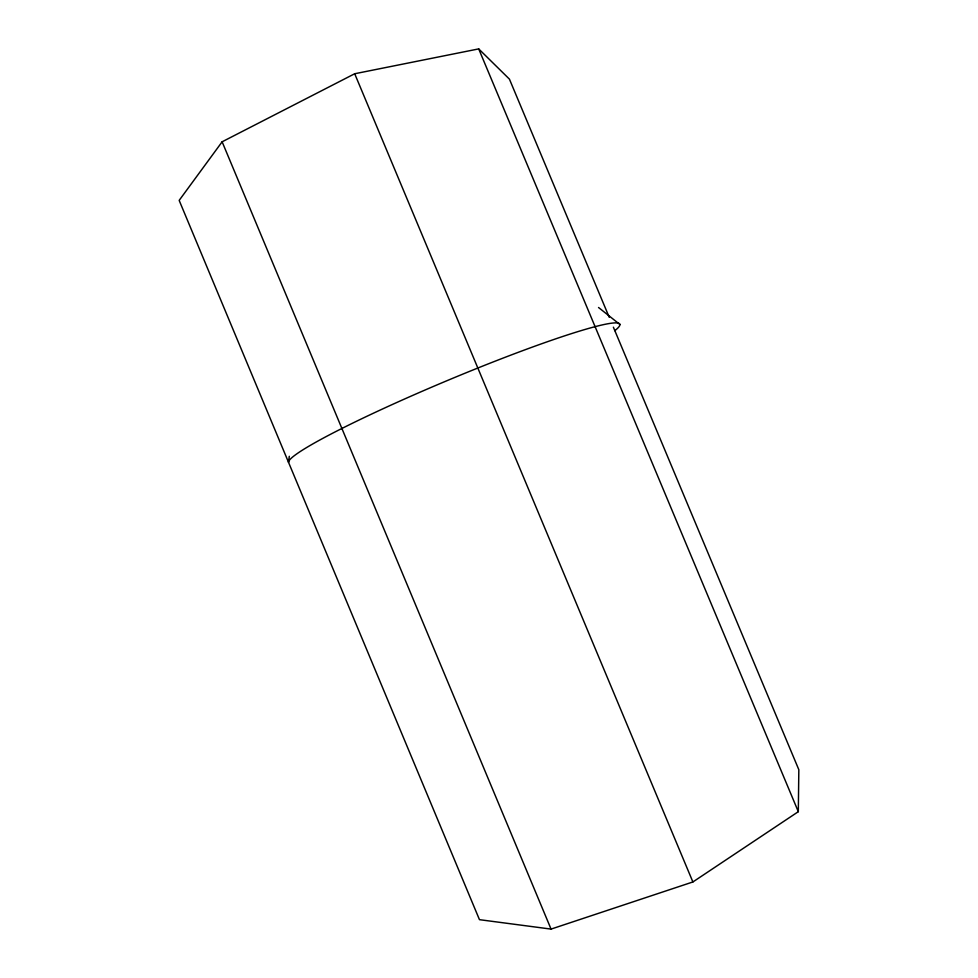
<?xml version="1.0" encoding="UTF-8"?>
<svg xmlns="http://www.w3.org/2000/svg" width="978" height="978" viewBox="0 0 978 978"><rect width="100%" height="100%" fill="white"/><g stroke="black" fill="none" stroke-linecap="round" stroke-linejoin="round"><path stroke-width="1.47" d="M609.245 317.312L509.428 79.132L478.707 48.9L354.696 73.753L222.128 141.798L179.17 200.392L479.464 919.675L551.054 929.1L692.889 881.96L798.317 811.679L798.83 769.71L613.377 327.178M289.28 456.286L288.534 462.349A179.512 14.56 -22.7 0 1 474.085 369.537A179.512 14.56 -22.7 0 1 614.832 330.65M619.918 324.5L598.536 307.495M478.707 48.9L798.317 811.679M354.696 73.753L692.889 881.96M222.128 141.798L551.054 929.1"/></g></svg>
